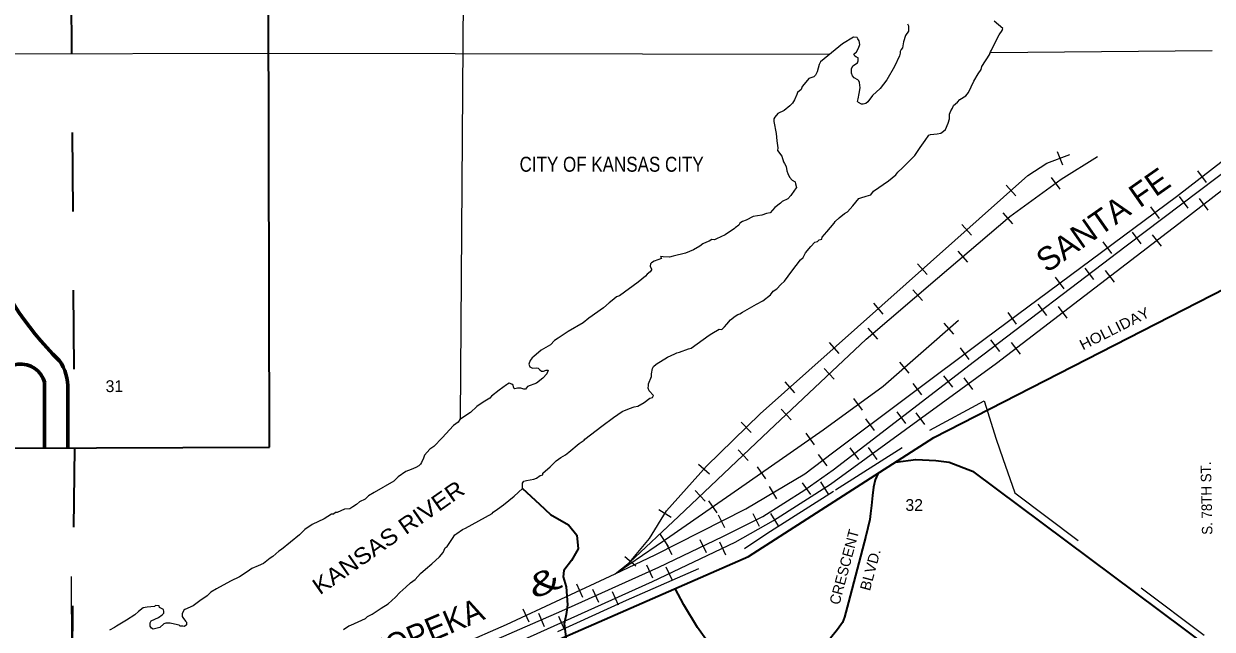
# Model space of a CAD drawing. Extents: x 1.21 to 5.14, y 8.35 to 12.28.
# Drawn here: x 2.29 to 3.796, y 10.724 to 11.491 of the extents above; entities that cross this region are included whole.
import ezdxf
from ezdxf.enums import TextEntityAlignment as Align

# ---------------------------------------------------------------- set-up
doc = ezdxf.new("R2010")
doc.units = 0
doc.header["$LTSCALE"] = 0.0053
doc.linetypes.add('LONG_DASHED', pattern=[7.5, 6, -1.5])
for name, color, linetype, lineweight in [('10', 7, 'Continuous', 60), ('14', 7, 'Continuous', 35), ('15', 7, 'Continuous', 13), ('17', 7, 'Continuous', 13), ('25', 7, 'Continuous', 25), ('3', 7, 'LONG_DASHED', 25), ('4', 7, 'LONG_DASHED', 13)]:
    doc.layers.add(name, color=color, linetype=linetype, lineweight=lineweight)
for name, color, linetype in [('29', 7, 'Continuous'), ('45', 7, 'Continuous'), ('47', 7, 'Continuous'), ('49', 7, 'Continuous')]:
    doc.layers.add(name, color=color, linetype=linetype)

msp = doc.modelspace()

# ---------------------------------------------------------------- linework, layer by layer
at = {"layer": '10'}
for p, q in [((2.316667, 11.036364), (2.316667, 10.953788)), ((2.346212, 11.02822), (2.346212, 10.953788))]:
    msp.add_line(p, q, dxfattribs=at)
for centre, radius, start, end in [((2.618044, 11.353734), 0.404201, 200.04053, 225.59395), ((2.286219, 11.028868), 0.031441, 13.91564, 179.48349), ((2.285671, 11.030119), 0.060571, 358.20278, 35.12952)]:
    msp.add_arc(centre, radius, start, end, dxfattribs=at)
at = {"layer": '14'}
for p, q in [((2.601515, 10.955114), (2.599621, 11.825)), ((2.272727, 10.953598), (2.601515, 10.955114))]:
    msp.add_line(p, q, dxfattribs=at)
for points in [[(2.3125, 10.437689), (2.476515, 10.5), (2.799811, 10.637879), (3.208144, 10.816667), (3.442992, 10.967235), (3.900758, 11.201705)], [(3.394508, 10.936174), (3.420076, 10.939394), (3.445644, 10.938068), (3.462311, 10.935985), (3.492045, 10.924811), (3.728409, 10.748106), (3.793561, 10.699432), (3.844886, 10.65928), (3.862879, 10.638447), (3.882197, 10.613636), (3.901705, 10.585795), (3.925189, 10.544318), (3.944508, 10.520644), (3.977841, 10.492992), (4.027652, 10.454167)], [(3.372348, 10.921402), (3.368939, 10.913826), (3.366856, 10.904167), (3.365341, 10.89375), (3.364015, 10.88125), (3.362689, 10.870833), (3.361932, 10.863258), (3.357008, 10.842424), (3.334848, 10.758523), (3.330114, 10.739773), (3.327273, 10.732955), (3.321023, 10.723864), (3.312121, 10.712879), (3.294697, 10.698295), (3.276705, 10.682955), (3.263636, 10.678788), (3.252462, 10.675379), (3.242803, 10.667045), (3.231061, 10.656629), (3.213826, 10.644129), (3.136174, 10.601136), (2.95322, 10.500379)], [(3.252462, 10.675379), (3.24072, 10.675379), (3.220644, 10.676136), (3.202652, 10.67822), (3.188068, 10.682955), (3.175, 10.691288), (3.163258, 10.701705), (3.15625, 10.708712), (3.14375, 10.726705), (3.126515, 10.755114), (3.11553, 10.775947)]]:
    msp.add_lwpolyline(points, dxfattribs=at)
at = {"layer": '15'}
for p, q in [((2.848864, 11.774053), (2.842992, 10.991288)), ((3.515152, 11.454924), (3.795644, 11.457765)), ((1.314962, 11.450379), (2.599432, 11.454356)), ((2.599432, 11.454356), (3.311364, 11.452841))]:
    msp.add_line(p, q, dxfattribs=at)
at = {"layer": '17'}
for p, q in [((3.599432, 11.329735), (3.605871, 11.312689)), ((3.591856, 11.29678), (3.602652, 11.281818)), ((3.776894, 11.304924), (3.788258, 11.290341)), ((3.534659, 11.286932), (3.54678, 11.273295)), ((3.753977, 11.272538), (3.764962, 11.257765)), ((3.779167, 11.270076), (3.790341, 11.255492)), ((3.530682, 11.252083), (3.542614, 11.238068)), ((3.717424, 11.259659), (3.728409, 11.244886)), ((3.478598, 11.237121), (3.49072, 11.223485)), ((3.694129, 11.227273), (3.705114, 11.212689)), ((3.719697, 11.224242), (3.730871, 11.209659)), ((3.473674, 11.203409), (3.485606, 11.189394)), ((3.657197, 11.214962), (3.668182, 11.200189)), ((3.422538, 11.187311), (3.434659, 11.173674)), ((3.63428, 11.181818), (3.645455, 11.167235)), ((3.660227, 11.178788), (3.671402, 11.164205)), ((3.59697, 11.170265), (3.607765, 11.155492)), ((3.416667, 11.154545), (3.428598, 11.14072)), ((3.366477, 11.1375), (3.378598, 11.123674)), ((3.574621, 11.136364), (3.585795, 11.12178)), ((3.600568, 11.133144), (3.611742, 11.118561)), ((3.455871, 11.112121), (3.467992, 11.098295)), ((3.536742, 11.125568), (3.547538, 11.110985)), ((3.359659, 11.105871), (3.371591, 11.092045)), ((3.310417, 11.087689), (3.322727, 11.073864)), ((3.476515, 11.080871), (3.4875, 11.066098)), ((3.514962, 11.090909), (3.526136, 11.076326)), ((3.541098, 11.0875), (3.552273, 11.072917)), ((3.304356, 11.054545), (3.316856, 11.041288)), ((3.399432, 11.062689), (3.411553, 11.048864)), ((3.254356, 11.037689), (3.266667, 11.024053)), ((3.416477, 11.035795), (3.427462, 11.021212)), ((3.455492, 11.045265), (3.466667, 11.030871)), ((3.481061, 11.042992), (3.491856, 11.02803)), ((3.341477, 11.016667), (3.352273, 11.001705)), ((3.249811, 11.00322), (3.262311, 10.989773)), ((3.356439, 10.990909), (3.367424, 10.976136)), ((3.396023, 10.999621), (3.407197, 10.985038)), ((3.420455, 10.998674), (3.43125, 10.983902)), ((3.198864, 10.986742), (3.211742, 10.973674)), ((3.280871, 10.972917), (3.291288, 10.957765)), ((3.195265, 10.951705), (3.207765, 10.938258)), ((3.296402, 10.945833), (3.307576, 10.93125)), ((3.336553, 10.953977), (3.347727, 10.939394)), ((3.359848, 10.954545), (3.370833, 10.939583)), ((3.145076, 10.933523), (3.158902, 10.921402)), ((3.219318, 10.929924), (3.229735, 10.914962)), ((3.14072, 10.9), (3.153409, 10.886742)), ((3.234659, 10.905303), (3.243939, 10.889583)), ((3.276326, 10.909848), (3.286932, 10.894886)), ((3.299432, 10.911174), (3.30928, 10.895644)), ((3.157765, 10.887121), (3.168182, 10.87197)), ((3.094697, 10.875947), (3.110417, 10.866288)), ((3.213826, 10.871023), (3.22197, 10.854735)), ((3.236174, 10.870833), (3.246023, 10.855303)), ((3.169697, 10.869318), (3.177841, 10.85303)), ((3.096212, 10.844508), (3.106439, 10.829356)), ((3.102652, 10.835417), (3.110985, 10.819129)), ((3.14678, 10.838068), (3.154545, 10.821402)), ((3.171591, 10.835227), (3.179356, 10.81875)), ((3.051705, 10.816477), (3.06572, 10.804545)), ((3.079167, 10.806061), (3.086553, 10.789394)), ((3.103788, 10.80322), (3.111553, 10.786553)), ((2.990341, 10.781818), (2.997917, 10.765152)), ((3.010795, 10.775189), (3.018371, 10.758523)), ((3.035795, 10.77197), (3.043371, 10.755303)), ((2.922348, 10.750189), (2.929924, 10.733523)), ((2.942424, 10.744697), (2.949621, 10.727841)), ((2.967424, 10.741098), (2.975, 10.724432))]:
    msp.add_line(p, q, dxfattribs=at)
for points in [[(3.039394, 10.794508), (3.090152, 10.81875), (3.204735, 10.876705), (3.279545, 10.921402), (3.314583, 10.947917), (3.507955, 11.092803), (3.750568, 11.272727), (3.947159, 11.425), (4.015909, 11.476894)], [(3.314583, 10.947917), (3.507955, 11.092803), (3.750568, 11.272727), (3.947159, 11.425), (4.015909, 11.476894)], [(2.309848, 10.472538), (2.44697, 10.52178), (2.562879, 10.570076), (2.792045, 10.668939), (2.97197, 10.747538), (3.094886, 10.80303), (3.175758, 10.841667), (3.226515, 10.867045), (3.279545, 10.900758), (3.31572, 10.926136), (3.494697, 11.063826), (3.686553, 11.210038), (3.848295, 11.332008), (4.015909, 11.461174)], [(3.31572, 10.926136), (3.494697, 11.063826), (3.686553, 11.210038), (3.848295, 11.332008), (4.015909, 11.461174)], [(2.310795, 10.459091), (2.509848, 10.533712), (2.730492, 10.626705), (2.932008, 10.714962), (3.086553, 10.784848), (3.191477, 10.83447), (3.239773, 10.862121), (3.312121, 10.908144), (3.522348, 11.061553), (3.758902, 11.242614), (4.014773, 11.44053)], [(3.312121, 10.908144), (3.522348, 11.061553), (3.758902, 11.242614), (4.014773, 11.44053)], [(2.303409, 10.481818), (2.45303, 10.538636), (2.670265, 10.629167), (2.901894, 10.730492), (3.039394, 10.794508), (3.057576, 10.809091), (3.082955, 10.839205), (3.104545, 10.874242), (3.155303, 10.931061), (3.222917, 10.997348), (3.562311, 11.299242), (3.586364, 11.314962), (3.615341, 11.325947)], [(2.308902, 10.483902), (2.45303, 10.538636), (2.670265, 10.629167), (2.901894, 10.730492), (3.039394, 10.794508), (3.057576, 10.809091), (3.082955, 10.839205), (3.104545, 10.874242), (3.155303, 10.931061), (3.222917, 10.997348), (3.562311, 11.299242), (3.586364, 11.314962), (3.615341, 11.325947)], [(3.057386, 10.808902), (3.119508, 10.867045), (3.234091, 10.975758), (3.357197, 11.091667), (3.447727, 11.168939), (3.539394, 11.247348), (3.604545, 11.294508), (3.650379, 11.323485)], [(3.092614, 10.841856), (3.119508, 10.867045), (3.234091, 10.975758), (3.357197, 11.091667), (3.447727, 11.168939), (3.539394, 11.247348), (3.604545, 11.294508), (3.650379, 11.323485)], [(3.039394, 10.794508), (3.108523, 10.841667), (3.195455, 10.902083), (3.302841, 10.976894), (3.378788, 11.032386), (3.474242, 11.11572)], [(3.039394, 10.794508), (3.108523, 10.841667), (3.195455, 10.902083), (3.302841, 10.976894), (3.378788, 11.032386), (3.474242, 11.11572)], [(3.039394, 10.794508), (3.090152, 10.81875), (3.204735, 10.876705), (3.279545, 10.921402), (3.314583, 10.947917)], [(2.322917, 10.477273), (2.44697, 10.52178), (2.562879, 10.570076), (2.792045, 10.668939), (2.97197, 10.747538), (3.094886, 10.80303), (3.175758, 10.841667), (3.226515, 10.867045), (3.279545, 10.900758), (3.31572, 10.926136)], [(2.348295, 10.473106), (2.509848, 10.533712), (2.730492, 10.626705), (2.932008, 10.714962), (3.086553, 10.784848), (3.191477, 10.83447), (3.239773, 10.862121), (3.312121, 10.908144)]]:
    msp.add_lwpolyline(points, dxfattribs=at)
at = {"layer": '25'}
for points in [[(3.409848, 11.491477), (3.410985, 11.489015), (3.410985, 11.485606), (3.410795, 11.482197), (3.407008, 11.476705), (3.404735, 11.46875), (3.40322, 11.460985), (3.401705, 11.458712), (3.400568, 11.456439), (3.400568, 11.454167), (3.399432, 11.450758), (3.393182, 11.437311), (3.383712, 11.420455), (3.375, 11.40928), (3.36553, 11.400379), (3.35947, 11.392614), (3.357008, 11.390341), (3.353598, 11.389394), (3.351326, 11.389394), (3.347727, 11.391856), (3.346591, 11.392803), (3.347159, 11.396402), (3.348485, 11.40322), (3.349621, 11.410227), (3.348864, 11.417045), (3.348106, 11.419318), (3.34678, 11.420455), (3.342045, 11.422917), (3.339962, 11.425379), (3.338826, 11.428977), (3.338826, 11.43447), (3.340341, 11.438068), (3.346402, 11.442045), (3.347348, 11.444508), (3.347348, 11.445644), (3.347348, 11.448106), (3.345265, 11.449053), (3.342992, 11.450568), (3.341856, 11.452841), (3.345265, 11.455871), (3.347727, 11.460606), (3.349242, 11.465152), (3.348295, 11.469886), (3.34697, 11.472159), (3.346023, 11.474242), (3.341477, 11.474432), (3.327462, 11.465909)], [(3.447159, 11.352083), (3.451894, 11.352841), (3.455492, 11.355303), (3.457765, 11.357576), (3.461364, 11.365341), (3.462879, 11.371023), (3.463068, 11.376894), (3.464583, 11.38125), (3.466667, 11.384659), (3.467992, 11.388068), (3.472917, 11.392235), (3.476136, 11.395644), (3.483523, 11.400189), (3.487121, 11.404545), (3.493939, 11.418939), (3.499242, 11.42803), (3.502841, 11.433712), (3.503977, 11.437121), (3.513826, 11.452841), (3.513826, 11.453977), (3.514962, 11.456061), (3.516288, 11.458144), (3.519697, 11.465152), (3.525947, 11.477462), (3.529545, 11.482955), (3.530682, 11.485417), (3.519697, 11.494886)], [(3.327462, 11.465909), (3.299432, 11.443182), (3.297727, 11.439773), (3.295455, 11.430492), (3.292992, 11.426136), (3.290909, 11.424053), (3.284848, 11.42197), (3.281061, 11.417424), (3.276326, 11.411932), (3.275189, 11.408333), (3.270455, 11.404167), (3.269508, 11.401894), (3.266477, 11.395076), (3.264205, 11.39072), (3.260795, 11.387311), (3.253598, 11.381629), (3.245455, 11.377652), (3.241667, 11.373106), (3.240341, 11.370833), (3.24053, 11.367424), (3.243182, 11.352273), (3.244318, 11.343182), (3.245455, 11.334091), (3.244886, 11.330682), (3.250568, 11.323674), (3.252652, 11.316477), (3.253977, 11.314205), (3.255871, 11.310795), (3.256818, 11.305114), (3.258144, 11.301705), (3.260227, 11.29697), (3.263447, 11.293371), (3.267235, 11.291098), (3.267992, 11.288636), (3.268939, 11.284091), (3.266477, 11.280682), (3.261742, 11.274053), (3.258333, 11.269697), (3.251136, 11.266288), (3.248674, 11.264205), (3.241667, 11.258712), (3.235795, 11.252083), (3.231061, 11.250947), (3.225379, 11.249053), (3.214015, 11.247159), (3.205303, 11.242803), (3.200568, 11.24072), (3.197159, 11.238636), (3.196023, 11.236364), (3.191477, 11.232955), (3.190152, 11.231818), (3.185417, 11.228598), (3.178598, 11.224242), (3.167614, 11.218939), (3.165341, 11.217803), (3.161932, 11.217992), (3.158333, 11.215909), (3.154924, 11.214773), (3.150568, 11.212689), (3.14678, 11.20947), (3.138826, 11.205114), (3.128409, 11.200947), (3.112879, 11.19697), (3.108333, 11.195833), (3.100189, 11.196023), (3.09678, 11.196402), (3.097917, 11.194129), (3.088636, 11.19072), (3.085227, 11.188636), (3.084091, 11.1875), (3.083902, 11.18428), (3.085227, 11.180682), (3.085227, 11.179545), (3.083902, 11.177273), (3.079924, 11.174053), (3.077652, 11.17178), (3.068371, 11.164205), (3.044697, 11.146591), (3.041288, 11.145644), (3.037689, 11.142424), (3.031818, 11.137879), (3.024432, 11.131439), (3.005871, 11.118371), (2.999053, 11.112689), (2.979924, 11.101705), (2.967045, 11.093182), (2.9625, 11.089962), (2.957386, 11.08447), (2.945833, 11.077841), (2.936364, 11.070076), (2.93428, 11.068182), (2.931629, 11.064962), (2.930114, 11.060227), (2.931439, 11.056818), (2.934848, 11.055303), (2.939394, 11.055492)], [(2.885038, 10.872538), (2.890152, 10.876326), (2.897917, 10.881818), (2.911364, 10.892803), (2.92197, 10.902652), (2.92197, 10.903788), (2.92197, 10.90947), (2.923674, 10.911932), (2.927083, 10.912879), (2.936174, 10.914583), (2.939583, 10.91572), (2.944508, 10.918939), (2.947917, 10.919886), (2.947917, 10.922159), (2.957197, 10.929924), (2.964583, 10.937879), (2.970455, 10.941856), (2.976326, 10.945455), (2.980682, 10.948485), (2.993939, 10.959659), (3, 10.964015), (3.001136, 10.964962), (3.022348, 10.981439), (3.0375, 10.992424), (3.048295, 11.000189), (3.057576, 11.004167), (3.063447, 11.00625), (3.067992, 11.007008), (3.076326, 11.011742), (3.083144, 11.017045), (3.086553, 11.017992), (3.087879, 11.020455), (3.082386, 11.026326), (3.08125, 11.029735), (3.081439, 11.033333), (3.081439, 11.035417), (3.085606, 11.044508), (3.085606, 11.047917), (3.086742, 11.054735), (3.088068, 11.057008), (3.091288, 11.060227), (3.105871, 11.068939), (3.114962, 11.073106), (3.117424, 11.074432), (3.120833, 11.075379), (3.132386, 11.079545), (3.135795, 11.080492), (3.158333, 11.09697), (3.161932, 11.099053), (3.171212, 11.104356), (3.174621, 11.104167), (3.175758, 11.105303), (3.17803, 11.107576), (3.180682, 11.110985), (3.185417, 11.116477), (3.191477, 11.120833), (3.194886, 11.123106), (3.197159, 11.124053), (3.200568, 11.125947), (3.218561, 11.135985), (3.226515, 11.140341), (3.235985, 11.147917), (3.239394, 11.152462), (3.244129, 11.155492), (3.249053, 11.161174), (3.253788, 11.165341), (3.263258, 11.177841), (3.274242, 11.192235), (3.277462, 11.195455), (3.280303, 11.201136), (3.287311, 11.209091), (3.292235, 11.214583), (3.295644, 11.21572), (3.297727, 11.217614), (3.301326, 11.21875), (3.301515, 11.221023), (3.307576, 11.227841), (3.316856, 11.238826), (3.317992, 11.241098), (3.323106, 11.245455), (3.330114, 11.250947), (3.333712, 11.25322), (3.34053, 11.260985), (3.348106, 11.269886), (3.350568, 11.271023), (3.357386, 11.272917), (3.363068, 11.274811), (3.366856, 11.279545), (3.385606, 11.292424), (3.394886, 11.300189), (3.397538, 11.303598), (3.40322, 11.309091), (3.418939, 11.324621), (3.425947, 11.334659), (3.432197, 11.343371), (3.436742, 11.350189), (3.439015, 11.351326), (3.447159, 11.352083)], [(2.939394, 11.055492), (2.941667, 11.055303), (2.943939, 11.05303), (2.946212, 11.051515), (2.948485, 11.051515), (2.951894, 11.052652), (2.954356, 11.052652), (2.95303, 11.048106), (2.947917, 11.042614), (2.939773, 11.035985), (2.92822, 11.031818), (2.925947, 11.028409), (2.923674, 11.028409), (2.920076, 11.029735), (2.91553, 11.029735), (2.912121, 11.028788), (2.910985, 11.029924), (2.910038, 11.033523), (2.908712, 11.034659), (2.905114, 11.035985), (2.90303, 11.034659), (2.901894, 11.033902), (2.892424, 11.027083), (2.882765, 11.019697), (2.880492, 11.017235), (2.872348, 11.011932), (2.864205, 11.006439), (2.856061, 10.998864), (2.842803, 10.990152), (2.84053, 10.986742), (2.834659, 10.982386), (2.820265, 10.967045), (2.809848, 10.955871), (2.804735, 10.952273), (2.797727, 10.944886), (2.796402, 10.941288), (2.794129, 10.935795), (2.792992, 10.933523), (2.79053, 10.93125), (2.786742, 10.929167), (2.780871, 10.926894), (2.774053, 10.924053), (2.764583, 10.917424), (2.761174, 10.914205), (2.759091, 10.911742), (2.734091, 10.897727), (2.727083, 10.893371), (2.722538, 10.889015), (2.715341, 10.885795), (2.711553, 10.882576), (2.707008, 10.879356), (2.703409, 10.877083), (2.696591, 10.876326), (2.687311, 10.872159), (2.685038, 10.872159), (2.682576, 10.870076), (2.680114, 10.870076), (2.670833, 10.864394), (2.655492, 10.857197), (2.646212, 10.850568), (2.639394, 10.843939), (2.616667, 10.825379), (2.613258, 10.823106), (2.605682, 10.816477), (2.602273, 10.814394), (2.594129, 10.807765), (2.587311, 10.804735), (2.579167, 10.801326), (2.573106, 10.797159), (2.563636, 10.79053), (2.552273, 10.785038), (2.53447, 10.775568), (2.527273, 10.771402), (2.522727, 10.766856), (2.513258, 10.760417), (2.504924, 10.753788), (2.494318, 10.749432), (2.493182, 10.748295), (2.490909, 10.743939), (2.490909, 10.74053), (2.491856, 10.739394), (2.495265, 10.73447), (2.496402, 10.733333), (2.496212, 10.729924), (2.493939, 10.727841), (2.491667, 10.72803), (2.488258, 10.72803), (2.486932, 10.729356), (2.48125, 10.730682), (2.475758, 10.732008), (2.470076, 10.732197), (2.467614, 10.731061), (2.4625, 10.726515), (2.459091, 10.725568), (2.454356, 10.724621), (2.452083, 10.725568), (2.450189, 10.72822), (2.450189, 10.729356), (2.450379, 10.732576), (2.451515, 10.734848), (2.45625, 10.737121)], [(2.846212, 10.850568), (2.849811, 10.852462), (2.883712, 10.871023), (2.885038, 10.872538)], [(2.695265, 10.723864), (2.702083, 10.728598), (2.704545, 10.729545), (2.723295, 10.738068), (2.725758, 10.740341), (2.731629, 10.743561), (2.743182, 10.751136), (2.751705, 10.756439), (2.761174, 10.765152), (2.766667, 10.770833), (2.774242, 10.777462), (2.780114, 10.782955), (2.785985, 10.787311), (2.792992, 10.795076), (2.799242, 10.800568), (2.807197, 10.807197), (2.816667, 10.815909), (2.821402, 10.821402), (2.824053, 10.827273), (2.826515, 10.829167), (2.833333, 10.839394), (2.836364, 10.843939), (2.838636, 10.845833), (2.846212, 10.850568)], [(2.45625, 10.737121), (2.460795, 10.739394), (2.46572, 10.742614), (2.467803, 10.744697), (2.467803, 10.74697), (2.467045, 10.749432), (2.462311, 10.751894), (2.461553, 10.754167), (2.457008, 10.754356), (2.455682, 10.75322), (2.446402, 10.752462), (2.441667, 10.751515), (2.435606, 10.74697), (2.430871, 10.742424), (2.420455, 10.735985), (2.407576, 10.728409), (2.405114, 10.726326), (2.399053, 10.723106)]]:
    msp.add_lwpolyline(points, dxfattribs=at)
at = {"layer": '25', "lineweight": 35}
msp.add_lwpolyline([(2.922159, 10.902841), (2.943561, 10.882955), (2.957386, 10.869508), (2.980303, 10.856439), (2.99072, 10.843371), (2.992614, 10.826326), (2.983902, 10.811364), (2.974432, 10.798674), (2.973674, 10.79053), (2.977462, 10.77803), (2.978977, 10.755114), (2.977462, 10.743182), (2.975, 10.731061), (2.977462, 10.711174), (2.975568, 10.686553), (2.977462, 10.660227), (2.976136, 10.629356), (2.974242, 10.596023), (2.969886, 10.569886), (2.962121, 10.552273), (2.957197, 10.538636), (2.959659, 10.513068), (2.967045, 10.499811)], dxfattribs=at)
at = {"layer": '3'}
msp.add_line((2.350379, 10.791098), (2.350568, 10.695455), dxfattribs=at)
at = {"layer": '4', "lineweight": 35}
msp.add_line((2.348674, 11.753788), (2.354356, 10.953788), dxfattribs=at)
at = {"layer": '4'}
msp.add_lwpolyline([(2.809091, 10.650947), (2.810227, 10.653409), (2.966856, 10.721402), (3.053598, 10.760985), (3.20322, 10.826515), (3.231629, 10.845455), (3.318371, 10.900758), (3.437879, 10.976705), (3.506629, 11.013636), (3.522159, 10.964962), (3.530303, 10.94053), (3.545833, 10.89697), (3.811932, 10.69678), (3.813826, 10.457386), (3.935985, 10.45625)], dxfattribs=at)
at = {"layer": '4', "lineweight": 35}
msp.add_lwpolyline([(2.354356, 10.953788), (2.350568, 10.620455), (2.299242, 10.604356)], dxfattribs=at)

# ---------------------------------------------------------------- texts
at = {"layer": '17'}
msp.add_text('SANTA FE', height=0.02974, rotation=35, dxfattribs=at).set_placement((3.665904, 11.23077), align=Align.CENTER)
for s, width, p in [('&', 1.55, (2.95527, 10.770147)), ('TOPEKA', 0.95, (2.80546, 10.707653))]:
    msp.add_text(s, height=0.02974, rotation=23, dxfattribs=dict(at, width=width)).set_placement(p, align=Align.CENTER)
at = {"layer": '29', "width": 1.1}
msp.add_text('KANSAS RIVER', height=0.02083, rotation=35, dxfattribs=at).set_placement((2.758041, 10.832068), align=Align.CENTER)
at = {"layer": '45'}
for s, p in [('31', (2.405019, 11.024811)), ('32', (3.418182, 10.874242))]:
    msp.add_text(s, height=0.01496, dxfattribs=at).set_placement(p, align=Align.CENTER)
at = {"layer": '47', "width": 0.85}
msp.add_text('CITY OF KANSAS CITY', height=0.01894, dxfattribs=at).set_placement((3.034943, 11.303977), align=Align.CENTER)
at = {"layer": '49'}
for s, rotation, width, p in [('HOLLIDAY', 26.763, 1.1, (3.674951, 11.099309)), ('S. 78TH ST.', 91.151, 0.95, (3.795087, 10.890492)), ('BLVD.', 75, 1.05, (3.36902, 10.798095))]:
    msp.add_text(s, height=0.01326, rotation=rotation, dxfattribs=dict(at, width=width)).set_placement(p, align=Align.CENTER)
msp.add_text('CRESCENT', height=0.01326, rotation=75, dxfattribs=at).set_placement((3.335993, 10.801504), align=Align.CENTER)

doc.saveas('drawing.dxf')
